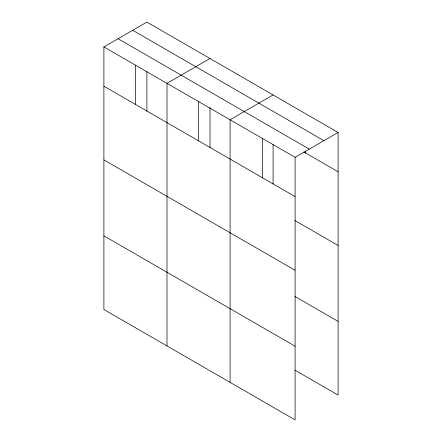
<?xml version="1.0" encoding="UTF-8"?>
<svg xmlns="http://www.w3.org/2000/svg" width="442" height="442" viewBox="0 0 442 442"><rect width="100%" height="100%" fill="white"/><g stroke="black" fill="none" stroke-linecap="round" stroke-linejoin="round"><path stroke-width="0.66" d="M146.904 71.621L146.904 111.196M210 107.367L210 147.622M273.095 144.479L273.095 184.049M103.898 46.929L295.096 157.313L295.096 419.9L103.898 309.516L103.898 46.929L146.904 22.1L338.102 132.484L338.102 395.071L294.958 370.164M210 58.526L166.993 83.356L166.993 345.942M273.095 94.953L230.089 119.782L230.089 382.369M295.096 157.313L338.102 132.484M132.71 30.294L323.909 140.678M118.091 38.736L309.289 149.12M303.825 151.982L338.102 171.772M103.898 86.212L295.096 196.602M294.958 220.552L338.102 245.459M103.898 159.905L295.096 270.289M294.958 296.477L338.102 321.384M103.898 235.824L295.096 346.213M305.599 150.937L305.599 153.009M262.592 138.55L262.592 177.833M198.541 101.572L198.541 140.854M135.445 65.14L135.445 104.428"/></g></svg>
